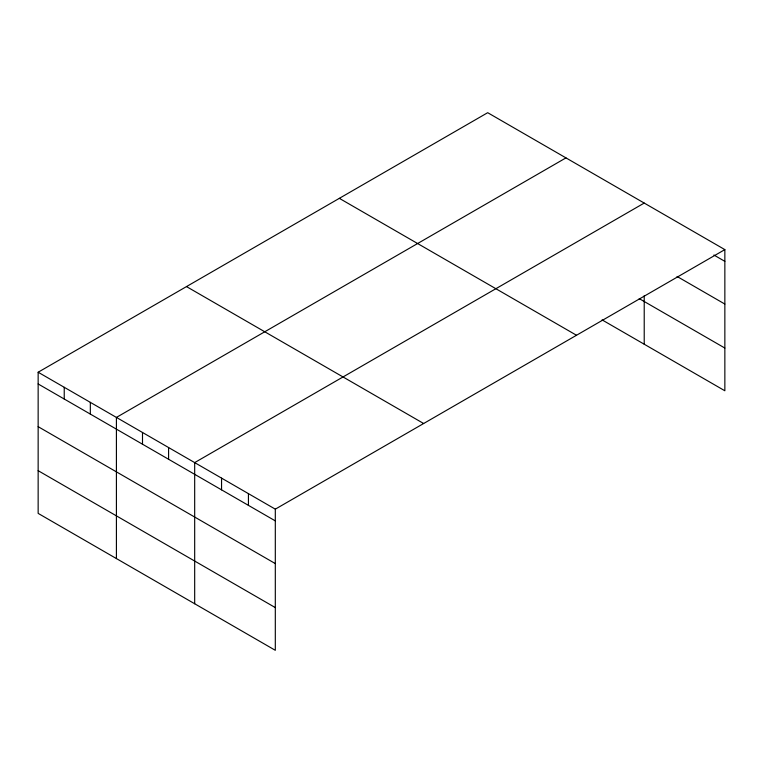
<?xml version="1.0" encoding="UTF-8"?>
<svg xmlns="http://www.w3.org/2000/svg" width="763" height="763" viewBox="0 0 763 763"><rect width="100%" height="100%" fill="white"/><g stroke="black" fill="none" stroke-linecap="round" stroke-linejoin="round"><path stroke-width="1.14" d="M38.15 372.23L275.309 509.159L275.309 650.305L38.15 513.385L38.15 372.23L487.691 112.695L724.85 249.615L724.85 390.77L602.074 319.878M565.955 157.884L116.415 417.418L116.415 558.564M644.22 203.063L194.679 462.607L194.679 603.752M275.309 509.159L724.85 249.615M713.901 255.023L724.85 261.347M677.067 276.464L724.85 304.055M639.203 298.61L724.85 348.052M339.344 198.342L576.504 335.262M186.496 286.583L423.656 423.513M38.15 383.961L275.309 520.881M38.15 426.67L275.309 563.59M38.15 470.676L275.309 607.596M644.22 295.71L644.22 344.208M248.433 493.642L248.433 505.364M221.556 478.124L221.556 489.846M168.585 447.538L168.585 459.269M142.5 432.478L142.5 444.209M90.33 402.359L90.33 414.08M64.235 387.299L64.235 399.02"/></g></svg>
